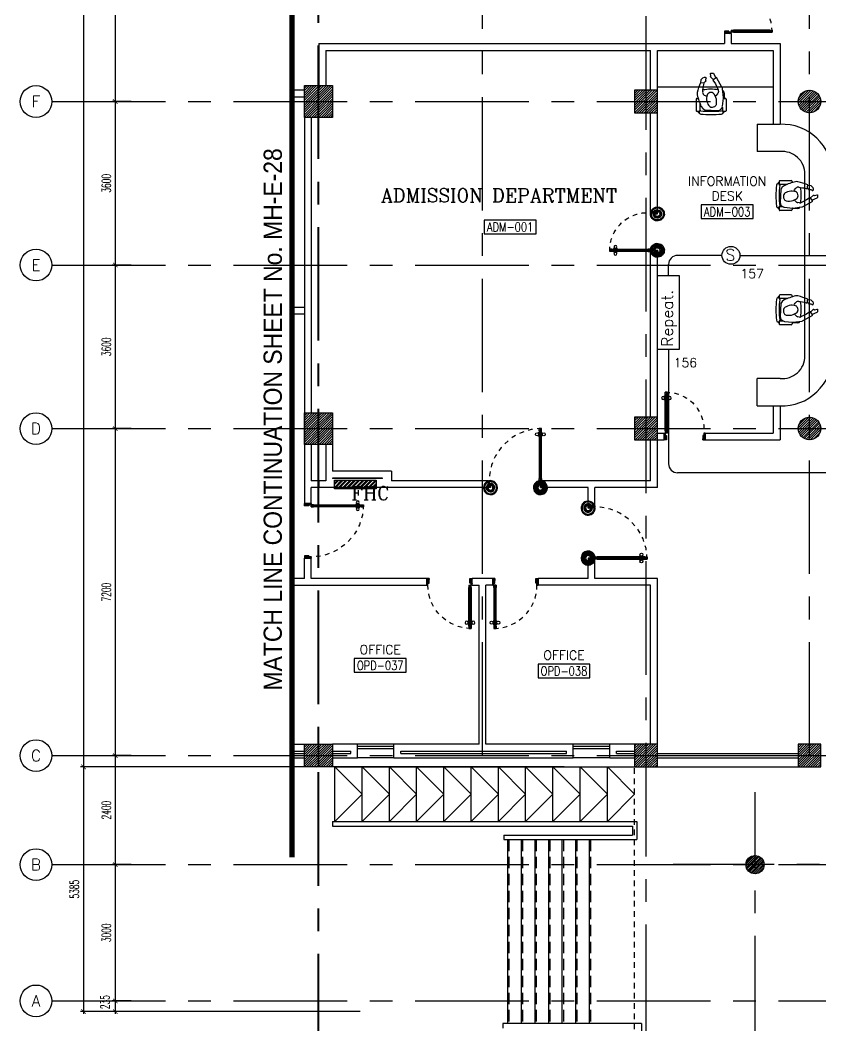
# Model space of a CAD drawing. Extents: x 0 to 93.3, y -13.5 to 76.8.
# Drawn here: x 0 to 17.63, y -0.55 to 21.59 of the extents above; entities that cross this region are included whole.
import ezdxf
from ezdxf.enums import TextEntityAlignment as Align

# ---------------------------------------------------------------- set-up
doc = ezdxf.new("R2010")
doc.units = 0
doc.header["$MEASUREMENT"] = 0
doc.header["$PDMODE"] = 3
doc.header["$PDSIZE"] = 0.1
for name, pattern in [('CENTER2', [1.125, 0.75, -0.125, 0.125, -0.125]), ('CENTERX2', [4, 2.5, -0.5, 0.5, -0.5]), ('HIDDEN', [0.375, 0.25, -0.125]), ('HIDDEN2', [0.1875, 0.125, -0.0625])]:
    doc.linetypes.add(name, pattern=pattern)
doc.layers.get('0').update_dxf_attribs({"color": 11, "linetype": 'CONTINUOUS'})
doc.layers.get('DEFPOINTS').update_dxf_attribs({"color": 11, "linetype": 'CONTINUOUS'})
for name, color, linetype in [('AX-CR', 11, 'CONTINUOUS'), ('AX-DIM', 11, 'CONTINUOUS'), ('AX-TXT', 11, 'CONTINUOUS'), ('AXES', 11, 'CENTERX2'), ('CANOPY-LN', 11, 'CONTINUOUS'), ('COL', 11, 'CONTINUOUS'), ('COUNTER', 11, 'CONTINUOUS'), ('DOOR', 11, 'CONTINUOUS'), ('E-FIRE', 4, 'CONTINUOUS'), ('E-WIRE', 4, 'CONTINUOUS'), ('ELEV', 11, 'CONTINUOUS'), ('FHC', 11, 'CONTINUOUS'), ('Handrail', 11, 'CONTINUOUS'), ('HAT', 11, 'CONTINUOUS'), ('INSUL', 11, 'CONTINUOUS'), ('NON-MEDICAL', 11, 'CONTINUOUS'), ('Ramb', 11, 'CONTINUOUS'), ('RM-BOX', 11, 'CONTINUOUS'), ('RM-NAME', 11, 'CONTINUOUS'), ('RM-NO', 11, 'CONTINUOUS'), ('SHAFT', 11, 'CONTINUOUS'), ('Step', 11, 'CONTINUOUS'), ('SUNI-FUR', 11, 'CONTINUOUS'), ('TXT1', 11, 'CONTINUOUS'), ('WALL', 11, 'CONTINUOUS'), ('WIN', 11, 'CONTINUOUS')]:
    doc.layers.add(name, color=color, linetype=linetype)
doc.styles.add('ROMANC', font='romanc', dxfattribs={"height": 0.1})
doc.styles.add('ROMANS', font='ROMANS.shx', dxfattribs={"width": 0.6})
doc.styles.add('TTXT', font='swisse.ttf', dxfattribs={"width": 0.6})
doc.dimstyles.new('STANDARD in', dxfattribs={"dimtxt": 0.2, "dimasz": 0.1, "dimexe": 0.07, "dimexo": 0.05, "dimgap": 0.1, "dimtad": 1, "dimdec": 0, "dimlfac": 1000, "dimzin": 0, "dimdsep": 46, "dimtxsty": 'ROMANS', "dimblk": 'ARCHTICK', "dimcen": 0.05, "dimdle": 0.05, "dimclrd": 7, "dimclre": 7, "dimclrt": 2, "dimadec": 0, "dimazin": 0, "dimtfac": 1, "dimtdec": 0, "dimtmove": 2, "dimatfit": 3, "dimldrblk": 'ARCHTICK', "dimfxl": 0, "dimtolj": 1, "dimtzin": 0, "dimarcsym": 0})

# ---------------------------------------------------------------- blocks, each defined once
blk = doc.blocks.new('COL50')
at = {"layer": 'COL'}
blk.add_lwpolyline([(-250, 250), (-250, -250), (250, -250), (250, 250)], close=True, dxfattribs=at)
blk = doc.blocks.new('*X86')
at = {"color": 0}
for p, q in [((193089, 10708), (193542, 11161)), ((193089, 10761), (193488, 11161)), ((193089, 10814), (193435, 11161)), ((193089, 10867), (193382, 11161)), ((193089, 10920), (193329, 11161)), ((193089, 10973), (193276, 11161)), ((193089, 11026), (193223, 11161)), ((193089, 11079), (193170, 11161)), ((193089, 11132), (193117, 11161)), ((193095, 10661), (193589, 11155)), ((193148, 10661), (193589, 11102)), ((193201, 10661), (193589, 11049)), ((193254, 10661), (193589, 10996)), ((193307, 10661), (193589, 10943)), ((193360, 10661), (193589, 10890)), ((193413, 10661), (193589, 10837)), ((193466, 10661), (193589, 10784)), ((193519, 10661), (193589, 10731)), ((193572, 10661), (193589, 10678))]:
    blk.add_line(p, q, dxfattribs=at)
blk = doc.blocks.new('RM1')
at = {"layer": 'RM-BOX'}
blk.add_lwpolyline([(570, -200), (-570, -200), (-570, -500), (570, -500)], close=True, dxfattribs=at)
at = {"layer": 'RM-NAME', "style": 'ROMANS'}
for tag, p in [('ROOMNAME1', (0, 324)), ('ROOMNAME2', (0, 0))]:
    blk.add_attdef(tag, text='', height=200, dxfattribs=at).set_placement(p, align=Align.MIDDLE)
at = {"layer": 'RM-NO', "style": 'ROMANS', "width": 0.8}
blk.add_attdef('ROOMNO', text='', height=200, dxfattribs=at).set_placement((0, -350), align=Align.MIDDLE)
blk = doc.blocks.new('*X130')
at = {"color": 0}
for p, q in [((73379, 10694), (73846, 11161)), ((73379, 10747), (73793, 11161)), ((73379, 10800), (73740, 11161)), ((73379, 10853), (73687, 11161)), ((73379, 10906), (73634, 11161)), ((73379, 10959), (73581, 11161)), ((73379, 11012), (73528, 11161)), ((73379, 11065), (73475, 11161)), ((73379, 11118), (73422, 11161)), ((73399, 10661), (73879, 11141)), ((73452, 10661), (73879, 11088)), ((73505, 10661), (73879, 11035)), ((73558, 10661), (73879, 10982)), ((73611, 10661), (73879, 10929)), ((73664, 10661), (73879, 10876)), ((73717, 10661), (73879, 10823)), ((73770, 10661), (73879, 10770)), ((73823, 10661), (73879, 10717)), ((73876, 10661), (73879, 10664))]:
    blk.add_line(p, q, dxfattribs=at)
blk = doc.blocks.new('DOOR100')
at = {"layer": 'DOOR', "color": 7, "linetype": 'ByBlock'}
for p, q in [((-91, 1205), (-91, 1140)), ((-82, 1205), (-91, 1205)), ((-82, 1140), (-91, 1140)), ((-82, 1128), (-82, 1218)), ((-75, 1218), (-82, 1218)), ((-82, 1205), (-82, 1140)), ((-75, 1128), (-82, 1128)), ((-75, 1250), (-75, 1300)), ((-75, 1300), (-25, 1300)), ((-25, 1300), (-75, 1300)), ((-58, 1250), (-75, 1250)), ((-58, 1250), (-58, 1270)), ((-42, 1270), (-58, 1270)), ((-42, 1250), (-42, 1270)), ((-25, 1250), (-42, 1250)), ((-25, 1250), (-25, 1300)), ((-25, 1218), (-18, 1218)), ((-25, 1128), (-18, 1128)), ((-18, 1128), (-18, 1218)), ((-18, 1205), (-18, 1140)), ((-18, 1205), (-9, 1205)), ((-18, 1140), (-9, 1140)), ((-9, 1205), (-9, 1140)), ((-1200, 0), (-1200, 150)), ((-1200, 150), (-1175, 150)), ((-1200, 150), (-1200, 0)), ((-1150, 0), (-1200, 114)), ((-1150, 0), (-1200, 40)), ((-1150, 0), (-1200, 0)), ((-1175, 150), (-1175, 100)), ((-1175, 100), (-1150, 100)), ((-1150, 0), (-1163, 100)), ((-1150, 100), (-1150, 0)), ((-75, 200), (-58, 200)), ((-75, 150), (-75, 200)), ((-75, 150), (-25, 150)), ((-58, 200), (-58, 180)), ((-58, 180), (-42, 180)), ((-50, 0), (0, 114)), ((-50, 100), (-50, 0)), ((-50, 0), (-37, 100)), ((-25, 100), (-50, 100)), ((-50, 0), (0, 40)), ((-50, 0), (0, 0)), ((-42, 200), (-25, 200)), ((-42, 180), (-42, 200)), ((-25, 200), (-25, 150)), ((0, 150), (-25, 150)), ((-25, 150), (-25, 100)), ((0, 0), (0, 150)), ((0, 150), (0, 0))]:
    blk.add_line(p, q, dxfattribs=at)
at = {"layer": 'DOOR', "linetype": 'ByBlock'}
for p, q in [((-75, 1250), (-75, 200)), ((-58, 200), (-58, 1250)), ((-42, 200), (-42, 1250)), ((-25, 200), (-25, 1250))]:
    blk.add_line(p, q, dxfattribs=at)
at = {"layer": 'DOOR', "color": 7, "linetype": 'ByBlock'}
for centre in [(-124, 1173), (24, 1173)]:
    blk.add_circle(centre, 32.4, dxfattribs=at)
at = {"layer": 'DOOR', "linetype": 'HIDDEN', "ltscale": 0.5}
blk.add_arc((-25, 150), 1150, 90, 180, dxfattribs=at)
at = {"layer": 'DOOR', "color": 7, "linetype": 'ByBlock'}
for centre, radius, start, end in [((-1150, 0), 154, 103.7142, 108.8947), ((-1150, 0), 134, 100.72, 111.8402), ((-1150, 0), 94.4, 90, 121.9818), ((-1150, 0), 74.4, 90, 132.2236), ((-1150, 0), 54.4, 90, 156.7926), ((-1150, 0), 34.4, 90, 180), ((-1150, 0), 14.4, 90, 180), ((-50, 0), 94.4, 58.0182, 90), ((-50, 0), 74.4, 47.7764, 90), ((-50, 0), 54.4, 23.2074, 90), ((-50, 0), 34.4, 0, 90), ((-50, 0), 14.4, 0, 90), ((-50, 0), 134, 68.1598, 79.28), ((-50, 0), 114, 64.0838, 77.3774), ((-50, 0), 154, 71.1053, 76.2858)]:
    blk.add_arc(centre, radius, start, end, dxfattribs=at)
blk = doc.blocks.new('A$C49F1192B')
at = {"layer": 'DOOR', "color": 0, "linetype": 'ByBlock', "xscale": -1, "rotation": 270}
blk.add_blockref('DOOR100', (0, 1200), dxfattribs=at)
blk = doc.blocks.new('*X128')
at = {"color": 0}
for p, q in [((73379, 17907), (73834, 18361)), ((73379, 17960), (73780, 18361)), ((73379, 18013), (73727, 18361)), ((73379, 18066), (73674, 18361)), ((73379, 18119), (73621, 18361)), ((73379, 18172), (73568, 18361)), ((73379, 18225), (73515, 18361)), ((73379, 18278), (73462, 18361)), ((73379, 18331), (73409, 18361)), ((73387, 17861), (73879, 18354)), ((73440, 17861), (73879, 18301)), ((73493, 17861), (73879, 18248)), ((73546, 17861), (73879, 18195)), ((73599, 17861), (73879, 18142)), ((73652, 17861), (73879, 18088)), ((73705, 17861), (73879, 18035)), ((73758, 17861), (73879, 17982)), ((73811, 17861), (73879, 17929)), ((73864, 17861), (73879, 17876))]:
    blk.add_line(p, q, dxfattribs=at)
blk = doc.blocks.new('*X127')
at = {"color": 0}
for p, q in [((73379, 25066), (73874, 25561)), ((73379, 25119), (73821, 25561)), ((73379, 25172), (73768, 25561)), ((73379, 25225), (73715, 25561)), ((73379, 25278), (73662, 25561)), ((73379, 25331), (73609, 25561)), ((73379, 25384), (73556, 25561)), ((73379, 25437), (73503, 25561)), ((73379, 25490), (73450, 25561)), ((73379, 25543), (73397, 25561)), ((73427, 25061), (73879, 25513)), ((73480, 25061), (73879, 25460)), ((73533, 25061), (73879, 25407)), ((73586, 25061), (73879, 25354)), ((73639, 25061), (73879, 25301)), ((73692, 25061), (73879, 25248)), ((73745, 25061), (73879, 25195)), ((73798, 25061), (73879, 25142)), ((73851, 25061), (73879, 25089))]:
    blk.add_line(p, q, dxfattribs=at)
blk = doc.blocks.new('C11')
at = {"layer": 'HAT'}
h = blk.add_hatch(dxfattribs=at)
h.set_pattern_fill('ANSI31', color=256, scale=300, style=0)
h.set_pattern_definition([(45, (-383765.23, -62181), (-26.5165043, 26.5165043), [])])
h.paths.add_polyline_path([(-20, 350), (-20, 700), (-320, 700), (-320, 350)])
h.paths.add_polyline_path([(-320, 0), (-20, 0), (-20, 350), (-320, 350)])
h = blk.add_hatch(dxfattribs=at)
h.set_pattern_fill('ANSI31', color=256, scale=300, style=0)
h.set_pattern_definition([(45, (-383445.23, -62181), (-26.5165043, 26.5165043), [])])
h.paths.add_polyline_path([(300, 350), (300, 700), (0, 700), (0, 350)])
h.paths.add_polyline_path([(0, 0), (300, 0), (300, 350), (0, 350)])
at = {"layer": 'COL'}
for points in [[(-20, 700), (-20, 0), (-320, 0), (-320, 700)], [(300, 700), (300, 0), (0, 0), (0, 700)]]:
    blk.add_lwpolyline(points, close=True, dxfattribs=at)
blk = doc.blocks.new('C-300')
at = {"layer": 'HAT', "linetype": 'ByBlock', "ltscale": 0.3}
h = blk.add_hatch(dxfattribs=at)
h.set_pattern_fill('ANSI31', color=8, scale=300, style=0)
h.set_pattern_definition([(45, (-258496.182, -82361.005), (-26.5165043, 26.5165043), [])])
h.paths.add_polyline_path([(300, 500), (0, 500), (0, 250), (300, 250)])
h.paths.add_polyline_path([(300, 250), (0, 250), (0, 0), (300, 0)])
at = {"layer": 'COL'}
blk.add_lwpolyline([(0, 500), (300, 500), (300, 0), (0, 0)], close=True, dxfattribs=at)
blk = doc.blocks.new('C-300A')
at = {"layer": 'SHAFT', "color": 6, "linetype": 'ByBlock', "ltscale": 0.3}
for p in [(-300, 0), (20, 0)]:
    blk.add_blockref('C-300', p, dxfattribs=at)
blk = doc.blocks.new('A$C272A55A0')
at = {"layer": 'DOOR', "color": 0, "linetype": 'ByBlock'}
for p, q in [((0, 900), (0, 1050)), ((50, 1050), (0, 1050)), ((0, 900), (25, 900)), ((25, 950), (50, 950)), ((25, 900), (25, 950)), ((75, 900), (25, 900)), ((25, 850), (25, 900)), ((50, 950), (50, 1050)), ((75, 900), (75, 850)), ((1725, 900), (1775, 900)), ((1725, 900), (1725, 850)), ((1750, 950), (1750, 1050)), ((1750, 1050), (1800, 1050)), ((1775, 950), (1750, 950)), ((1775, 900), (1775, 950)), ((1800, 900), (1775, 900)), ((1775, 850), (1775, 900)), ((1800, 1050), (1800, 900)), ((42, 850), (25, 850)), ((58, 870), (42, 870)), ((42, 870), (42, 850)), ((58, 850), (58, 870)), ((75, 850), (58, 850)), ((1725, 850), (1742, 850)), ((1742, 870), (1758, 870)), ((1742, 850), (1742, 870)), ((1758, 870), (1758, 850)), ((1758, 850), (1775, 850)), ((25, 50), (42, 50)), ((25, 50), (25, 0)), ((25, 0), (75, 0)), ((75, 0), (25, 0)), ((42, 50), (42, 30)), ((42, 30), (58, 30)), ((58, 50), (75, 50)), ((58, 50), (58, 30)), ((75, 50), (75, 0)), ((1718, 160), (1709, 160)), ((1709, 95), (1709, 160)), ((1718, 95), (1709, 95)), ((1725, 173), (1718, 173)), ((1718, 173), (1718, 83)), ((1718, 95), (1718, 160)), ((1725, 83), (1718, 83)), ((1742, 50), (1725, 50)), ((1725, 50), (1725, 0)), ((1775, 0), (1725, 0)), ((1725, 0), (1775, 0)), ((1742, 50), (1742, 30)), ((1758, 30), (1742, 30)), ((1775, 50), (1758, 50)), ((1758, 50), (1758, 30)), ((1775, 173), (1782, 173)), ((1775, 83), (1782, 83)), ((1775, 50), (1775, 0)), ((1782, 173), (1782, 83)), ((1782, 160), (1791, 160)), ((1782, 95), (1782, 160)), ((1782, 95), (1791, 95)), ((1791, 95), (1791, 160))]:
    blk.add_line(p, q, dxfattribs=at)
at = {"layer": 'DOOR', "color": 9, "linetype": 'ByBlock'}
for p, q in [((50, 1050), (0, 1010)), ((50, 1050), (0, 937)), ((50, 1050), (37, 950)), ((1750, 1050), (1800, 1010)), ((1750, 1050), (1800, 937)), ((1750, 1050), (1763, 950))]:
    blk.add_line(p, q, dxfattribs=at)
at = {"layer": 'DOOR', "linetype": 'ByBlock'}
for p, q in [((25, 850), (25, 50)), ((42, 850), (42, 50)), ((58, 850), (58, 50)), ((75, 50), (75, 850)), ((1725, 50), (1725, 850)), ((1742, 850), (1742, 50)), ((1758, 850), (1758, 50)), ((1775, 850), (1775, 50))]:
    blk.add_line(p, q, dxfattribs=at)
at = {"layer": 'DOOR', "color": 0, "linetype": 'ByBlock'}
for centre in [(1676, 128), (1824, 128)]:
    blk.add_circle(centre, 32.4, dxfattribs=at)
at = {"layer": 'DOOR', "color": 9, "linetype": 'ByBlock'}
for centre, radius, start, end in [((50, 1050), 54.4, 203.2074, 270), ((50, 1050), 74.4, 227.7764, 270), ((50, 1050), 94.4, 238.0182, 270), ((50, 1050), 114, 244.0838, 257.3774), ((50, 1050), 134, 248.1598, 259.28), ((50, 1050), 154, 251.1053, 256.2858), ((50, 1050), 34.4, 180, 270), ((50, 1050), 14.4, 180, 270), ((1750, 1050), 14.4, 270, 0), ((1750, 1050), 34.4, 270, 0), ((1750, 1050), 54.4, 270, 336.7926), ((1750, 1050), 74.4, 270, 312.2236), ((1750, 1050), 94.4, 270, 301.9818), ((1750, 1050), 114, 282.6226, 295.9162), ((1750, 1050), 134, 280.72, 291.8402), ((1750, 1050), 154, 283.7142, 288.8947)]:
    blk.add_arc(centre, radius, start, end, dxfattribs=at)
at = {"layer": 'DOOR', "linetype": 'HIDDEN', "ltscale": 0.5}
for centre, start, end in [((50, 851), 268.3174, 3.2965), ((1750, 851), 176.7035, 271.6826)]:
    blk.add_arc(centre, 851, start, end, dxfattribs=at)
at = {"layer": 'WALL', "linetype": 'ByBlock'}
blk.add_line((1800, 900), (1800, 1050), dxfattribs=at)
blk = doc.blocks.new('DOOR90')
at = {"layer": 'DOOR', "color": 7, "linetype": 'ByBlock'}
for p, q in [((-150, 0), (0, 0)), ((-150, 0), (-150, -25)), ((0, -50), (-114, 0)), ((0, -50), (-40, 0)), ((0, -50), (0, 0)), ((-1000, -25), (-1050, -25)), ((-1050, -75), (-1050, -25)), ((-1050, -25), (-1050, -75)), ((-1000, -75), (-1050, -75)), ((-1000, -42), (-1020, -42)), ((-1020, -42), (-1020, -58)), ((-1000, -58), (-1020, -58)), ((-1000, -25), (-1000, -42)), ((-1000, -58), (-1000, -75)), ((-878, -18), (-968, -18)), ((-968, -25), (-968, -18)), ((-968, -75), (-968, -82)), ((-878, -82), (-968, -82)), ((-955, -9), (-890, -9)), ((-955, -18), (-955, -9)), ((-955, -18), (-890, -18)), ((-955, -82), (-890, -82)), ((-955, -82), (-955, -91)), ((-955, -91), (-890, -91)), ((-890, -18), (-890, -9)), ((-890, -82), (-890, -91)), ((-878, -25), (-878, -18)), ((-878, -75), (-878, -82)), ((-200, -25), (-150, -25)), ((-200, -42), (-200, -25)), ((-180, -42), (-200, -42)), ((-200, -58), (-180, -58)), ((-200, -75), (-200, -58)), ((-150, -75), (-200, -75)), ((-180, -58), (-180, -42)), ((-150, -25), (-100, -25)), ((-150, -75), (-150, -25)), ((-100, -25), (-100, -50)), ((0, -50), (-100, -37)), ((-100, -50), (0, -50)), ((-150, -875), (-100, -875)), ((-150, -900), (-150, -875)), ((0, -850), (-114, -900)), ((-100, -875), (-100, -850)), ((0, -850), (-100, -863)), ((-100, -850), (0, -850)), ((0, -850), (-40, -900)), ((0, -850), (0, -900)), ((-150, -900), (0, -900)), ((0, -900), (-150, -900))]:
    blk.add_line(p, q, dxfattribs=at)
at = {"layer": 'DOOR', "linetype": 'ByBlock'}
for p, q in [((-200, -25), (-1000, -25)), ((-200, -42), (-1000, -42)), ((-200, -58), (-1000, -58)), ((-1000, -75), (-200, -75))]:
    blk.add_line(p, q, dxfattribs=at)
at = {"layer": 'DOOR', "color": 7, "linetype": 'ByBlock'}
for centre in [(-923, 24), (-923, -124)]:
    blk.add_circle(centre, 32.4, dxfattribs=at)
for centre, radius, start, end in [((0, -50), 154, 161.1053, 166.2858), ((0, -50), 94.4, 148.0182, 180), ((0, -50), 134, 158.1598, 169.28), ((0, -50), 114, 154.0838, 167.3774), ((0, -50), 74.4, 137.7764, 180), ((0, -50), 54.4, 113.2074, 180), ((0, -50), 34.4, 90, 180), ((0, -50), 14.4, 90, 180), ((0, -850), 134, 190.72, 201.8402), ((0, -850), 94.4, 180, 211.9818), ((0, -850), 74.4, 180, 222.2236), ((0, -850), 54.4, 180, 246.7926), ((0, -850), 34.4, 180, 270), ((0, -850), 14.4, 180, 270), ((0, -850), 154, 193.7142, 198.8947)]:
    blk.add_arc(centre, radius, start, end, dxfattribs=at)
at = {"layer": 'DOOR', "linetype": 'HIDDEN', "ltscale": 0.5}
blk.add_arc((-222, -50), 828, 178.2701, 275.003, dxfattribs=at)
blk = doc.blocks.new('DOOR1000')
at = {"layer": 'DOOR', "color": 7, "linetype": 'ByBlock'}
for p, q in [((-150, 0), (0, 0)), ((-150, 0), (-150, -25)), ((0, -50), (-114, 0)), ((0, -50), (-40, 0)), ((0, -50), (0, 0)), ((-1100, -25), (-1100, -75)), ((-1100, -75), (-1100, -25)), ((-1050, -25), (-1100, -25)), ((-1050, -75), (-1100, -75)), ((-1070, -42), (-1070, -58)), ((-1050, -42), (-1070, -42)), ((-1050, -58), (-1070, -58)), ((-1050, -25), (-1050, -42)), ((-1050, -58), (-1050, -75)), ((-1018, -25), (-1018, -18)), ((-928, -18), (-1018, -18)), ((-1018, -75), (-1018, -82)), ((-928, -82), (-1018, -82)), ((-1005, -18), (-1005, -9)), ((-1005, -9), (-940, -9)), ((-1005, -18), (-940, -18)), ((-1005, -82), (-1005, -91)), ((-1005, -82), (-940, -82)), ((-1005, -91), (-940, -91)), ((-940, -18), (-940, -9)), ((-940, -82), (-940, -91)), ((-928, -25), (-928, -18)), ((-928, -75), (-928, -82)), ((-200, -25), (-150, -25)), ((-200, -42), (-200, -25)), ((-180, -42), (-200, -42)), ((-200, -58), (-180, -58)), ((-200, -75), (-200, -58)), ((-150, -75), (-200, -75)), ((-180, -58), (-180, -42)), ((-150, -25), (-100, -25)), ((-150, -75), (-150, -25)), ((-100, -25), (-100, -50)), ((0, -50), (-100, -37)), ((-100, -50), (0, -50)), ((-150, -975), (-100, -975)), ((-150, -1000), (-150, -975)), ((-150, -1000), (0, -1000)), ((0, -1000), (-150, -1000)), ((0, -950), (-114, -1000)), ((-100, -975), (-100, -950)), ((0, -950), (-100, -963)), ((-100, -950), (0, -950)), ((0, -950), (-40, -1000)), ((0, -950), (0, -1000))]:
    blk.add_line(p, q, dxfattribs=at)
at = {"layer": 'DOOR', "linetype": 'ByBlock'}
for p, q in [((-200, -25), (-1050, -25)), ((-200, -42), (-1050, -42)), ((-200, -58), (-1050, -58)), ((-1050, -75), (-200, -75))]:
    blk.add_line(p, q, dxfattribs=at)
at = {"layer": 'DOOR', "color": 7, "linetype": 'ByBlock'}
for centre in [(-973, 24), (-973, -124)]:
    blk.add_circle(centre, 32.4, dxfattribs=at)
for centre, radius, start, end in [((0, -50), 154, 161.1053, 166.2858), ((0, -50), 94.4, 148.0182, 180), ((0, -50), 134, 158.1598, 169.28), ((0, -50), 114, 154.0838, 167.3774), ((0, -50), 74.4, 137.7764, 180), ((0, -50), 54.4, 113.2074, 180), ((0, -50), 34.4, 90, 180), ((0, -50), 14.4, 90, 180), ((0, -950), 154, 193.7142, 198.8947), ((0, -950), 134, 190.72, 201.8402), ((0, -950), 94.4, 180, 211.9818), ((0, -950), 74.4, 180, 222.2236), ((0, -950), 54.4, 180, 246.7926), ((0, -950), 34.4, 180, 270), ((0, -950), 14.4, 180, 270)]:
    blk.add_arc(centre, radius, start, end, dxfattribs=at)
at = {"layer": 'DOOR', "linetype": 'HIDDEN', "ltscale": 0.5}
blk.add_arc((-150, -25), 950, 180, 270, dxfattribs=at)
blk = doc.blocks.new('A$C7D0B43B4')
at = {"layer": 'NON-MEDICAL'}
for p, q in [((0.043, 0.597), (0.043, 0.593)), ((0.071, 0.618), (0.063, 0.618)), ((0.071, 0.644), (0.071, 0.597)), ((0.336, 0.658), (0.085, 0.658)), ((0.106, 0.467), (0.09, 0.179)), ((0.251, 0.577), (0.091, 0.577)), ((0.134, 0.512), (0.106, 0.467)), ((0.178, 0.547), (0.134, 0.512)), ((0.357, 0.638), (0.357, 0.614)), ((0.397, 0.425), (0.41, 0.455)), ((0.41, 0.455), (0.42, 0.475)), ((0.42, 0.475), (0.436, 0.491)), ((0.507, 0.515), (0.509, 0.515)), ((0.509, 0.515), (0.541, 0.511)), ((0.541, 0.511), (0.583, 0.504)), ((0.583, 0.504), (0.62, 0.497)), ((0.62, 0.497), (0.663, 0.486)), ((0.663, 0.486), (0.688, 0.48)), ((0.688, 0.48), (0.699, 0.565)), ((0.415, 0.223), (0.409, 0.24)), ((0.454, 0.186), (0.415, 0.223)), ((0.673, 0.236), (0.594, 0.195)), ((0.754, 0.29), (0.673, 0.236)), ((0.813, 0.209), (0.754, 0.29)), ((0.043, 0.065), (0.043, 0.061)), ((0.071, 0.04), (0.063, 0.04)), ((0.071, 0.061), (0.071, 0.014)), ((0.159, 0.081), (0.091, 0.081)), ((0.174, 0.076), (0.185, 0.075)), ((0.185, 0.075), (0.363, 0.056)), ((0.357, 0.057), (0.357, 0.02)), ((0.481, 0.042), (0.357, 0.042)), ((0.374, 0.056), (0.568, 0.079)), ((0.517, 0.169), (0.481, 0.174)), ((0.594, 0.195), (0.545, 0.173)), ((0.586, 0.085), (0.813, 0.209)), ((0.336, 0), (0.085, 0))]:
    blk.add_line(p, q, dxfattribs=at)
for points in [[(0.698, 0.558), (0.766, 0.55, -0.166504), (0.775, 0.545), (0.806, 0.515, -0.116666), (0.809, 0.509), (0.822, 0.473, -0.181583), (0.821, 0.462), (0.811, 0.438, -0.566275), (0.802, 0.437, 0.372711), (0.738, 0.448, -0.458371), (0.731, 0.45, 0.210622), (0.689, 0.49)], [(0.36, 0.43, 0.128062), (0.226, 0.398, 0.215717), (0.165, 0.334), (0.165, 0.302), (0.169, 0.28), (0.179, 0.25, 0.242433), (0.225, 0.213, 0.136513), (0.377, 0.225), (0.439, 0.254, 0.297129), (0.486, 0.326, 0.138986), (0.471, 0.383, 0.105167), (0.45, 0.408), (0.43, 0.418), (0.406, 0.423), (0.36, 0.429)], [(0.763, 0.278), (0.827, 0.34, -0.445833), (0.835, 0.34), (0.837, 0.338, 0.30427), (0.855, 0.332), (0.905, 0.346, -0.509983), (0.913, 0.341), (0.911, 0.285, -0.292523), (0.9, 0.27), (0.8, 0.228)]]:
    blk.add_lwpolyline(points, format="xyb", dxfattribs=at)
for centre, radius, start, end in [((2.366, 0.329), 2.366, 174.4479, 185.5521), ((0.047, 0.558), 0.0356, 0, 180), ((0.063, 0.597), 0.0208, 90, 180), ((0.085, 0.644), 0.0138, 90, 180), ((0.091, 0.597), 0.0201, 180, 270), ((2.367, 0.329), 2.296, 174.2765, 185.7235), ((0.813, -0.863), 1.546, 104.2923, 114.2344), ((0.336, 0.638), 0.0203, 0, 90), ((0.456, 0.537), 0.101, 75.057, 104.2923), ((0.494, 0.435), 0.081, 81.0713, 136.3762), ((-0.092, -1.518), 2.229, 69.1975, 75.057), ((-0.526, 0.329), 1.083, 351.724, 9.6686), ((0.047, 0.1), 0.0356, 180, 0), ((0.063, 0.061), 0.0208, 180, 270), ((0.091, 0.061), 0.0201, 90, 180), ((0.085, 0.014), 0.0138, 180, 270), ((0.202, 0.184), 0.112, 182.6749, 255.2934), ((0.336, 0.02), 0.0203, 270, 0), ((0.368, 0.107), 0.0506, 264.13, 276.5666), ((0.488, 0.224), 0.0506, 227.3813, 262.245), ((0.481, 0.092), 0.0498, 270, 338.5912), ((0.524, 0.219), 0.0506, 262.245, 294.4377), ((0.562, 0.129), 0.0506, 276.5666, 298.8411)]:
    blk.add_arc(centre, radius, start, end, dxfattribs=at)
blk = doc.blocks.new('AXR')
at = {"layer": 'AX-CR'}
blk.add_circle((350, 0), 350, dxfattribs=at)
at = {"layer": 'AX-TXT', "style": 'ROMANS'}
blk.add_attdef('AX', text='', height=250, dxfattribs=at).set_placement((350, 0), align=Align.MIDDLE)
blk = doc.blocks.new('_ARCHTICK')
at = {"color": 0, "linetype": 'ByBlock', "const_width": 0.15}
blk.add_lwpolyline([(-0.5, -0.5), (0.5, 0.5)], dxfattribs=at)
blk = doc.blocks.new('*D139')
at = {"layer": 'AX-DIM', "color": 7, "lineweight": -2}
for p, q in [((5.765, 64.47), (1.326, 64.47)), ((1.396, 64.52), (1.396, 5.1)), ((11.979, 5.15), (1.326, 5.15))]:
    blk.add_line(p, q, dxfattribs=at)
at = {"layer": 'DEFPOINTS', "color": 0}
for p in [(5.815, 64.47), (1.396, 5.15), (12.029, 5.15)]:
    blk.add_point(p, dxfattribs=at)
at = {"layer": 'AX-DIM', "color": 7, "lineweight": -2, "xscale": 0.1, "yscale": 0.1, "zscale": 0.1}
for p, rotation in [((1.396, 64.47), 90), ((1.396, 5.15), 270)]:
    blk.add_blockref('_ARCHTICK', p, dxfattribs=dict(at, rotation=rotation))
at = {"layer": 'AX-DIM', "color": 2, "insert": (1.196, 34.81), "char_height": 0.2, "attachment_point": 5, "rotation": 90, "style": 'ROMANS'}
blk.add_mtext('\\A1;59320', dxfattribs=at)
blk = doc.blocks.new('*D141')
at = {"layer": 'AX-DIM', "color": 7, "lineweight": -2}
for p, q in [((2.046, 5.15), (1.326, 5.15)), ((1.396, 5.2), (1.396, -0.285)), ((7.488, -0.235), (1.326, -0.235))]:
    blk.add_line(p, q, dxfattribs=at)
at = {"layer": 'DEFPOINTS', "color": 0}
for p in [(2.096, 5.15), (1.396, -0.235), (7.538, -0.235)]:
    blk.add_point(p, dxfattribs=at)
at = {"layer": 'AX-DIM', "color": 7, "lineweight": -2, "xscale": 0.1, "yscale": 0.1, "zscale": 0.1}
for p, rotation in [((1.396, 5.15), 90), ((1.396, -0.235), 270)]:
    blk.add_blockref('_ARCHTICK', p, dxfattribs=dict(at, rotation=rotation))
at = {"layer": 'AX-DIM', "color": 2, "insert": (1.196, 2.458), "char_height": 0.2, "attachment_point": 5, "rotation": 90, "style": 'ROMANS'}
blk.add_mtext('\\A1;5385', dxfattribs=at)
blk = doc.blocks.new('*D142')
at = {"layer": 'AX-DIM', "color": 7, "lineweight": -2}
for p, q in [((2.096, 12.65), (2.096, 5.35)), ((2.446, 12.6), (2.026, 12.6)), ((2.446, 5.4), (2.026, 5.4))]:
    blk.add_line(p, q, dxfattribs=at)
at = {"layer": 'DEFPOINTS', "color": 0}
for p in [(2.496, 12.6), (2.096, 5.4), (2.496, 5.4)]:
    blk.add_point(p, dxfattribs=at)
at = {"layer": 'AX-DIM', "color": 7, "lineweight": -2, "xscale": 0.1, "yscale": 0.1, "zscale": 0.1}
for p, rotation in [((2.096, 12.6), 90), ((2.096, 5.4), 270)]:
    blk.add_blockref('_ARCHTICK', p, dxfattribs=dict(at, rotation=rotation))
at = {"layer": 'AX-DIM', "color": 2, "insert": (1.896, 9), "char_height": 0.2, "attachment_point": 5, "rotation": 90, "style": 'ROMANS'}
blk.add_mtext('\\A1;7200', dxfattribs=at)
blk = doc.blocks.new('*D143')
at = {"layer": 'AX-DIM', "color": 7, "lineweight": -2}
for p, q in [((2.446, 5.4), (2.026, 5.4)), ((2.096, 5.45), (2.096, 2.95)), ((2.446, 3), (2.026, 3))]:
    blk.add_line(p, q, dxfattribs=at)
at = {"layer": 'DEFPOINTS', "color": 0}
for p in [(2.496, 5.4), (2.096, 3), (2.496, 3)]:
    blk.add_point(p, dxfattribs=at)
at = {"layer": 'AX-DIM', "color": 7, "lineweight": -2, "xscale": 0.1, "yscale": 0.1, "zscale": 0.1}
for p, rotation in [((2.096, 5.4), 90), ((2.096, 3), 270)]:
    blk.add_blockref('_ARCHTICK', p, dxfattribs=dict(at, rotation=rotation))
at = {"layer": 'AX-DIM', "color": 2, "insert": (1.896, 4.2), "char_height": 0.2, "attachment_point": 5, "rotation": 90, "style": 'ROMANS'}
blk.add_mtext('\\A1;2400', dxfattribs=at)
blk = doc.blocks.new('*D144')
at = {"layer": 'AX-DIM', "color": 7, "lineweight": -2}
for p, q in [((2.446, 3), (2.026, 3)), ((2.096, 3.05), (2.096, -0.05)), ((2.446, 0), (2.026, 0))]:
    blk.add_line(p, q, dxfattribs=at)
at = {"layer": 'DEFPOINTS', "color": 0}
for p in [(2.496, 3), (2.096, 0), (2.496, 0)]:
    blk.add_point(p, dxfattribs=at)
at = {"layer": 'AX-DIM', "color": 7, "lineweight": -2, "xscale": 0.1, "yscale": 0.1, "zscale": 0.1}
for p, rotation in [((2.096, 3), 90), ((2.096, 0), 270)]:
    blk.add_blockref('_ARCHTICK', p, dxfattribs=dict(at, rotation=rotation))
at = {"layer": 'AX-DIM', "color": 2, "insert": (1.896, 1.5), "char_height": 0.2, "attachment_point": 5, "rotation": 90, "style": 'ROMANS'}
blk.add_mtext('\\A1;3000', dxfattribs=at)
blk = doc.blocks.new('*D145')
at = {"layer": 'AX-DIM', "color": 7, "lineweight": -2}
for p, q in [((2.446, 0), (2.026, 0)), ((2.096, 0.05), (2.096, -0.285)), ((2.446, -0.235), (2.026, -0.235))]:
    blk.add_line(p, q, dxfattribs=at)
at = {"layer": 'DEFPOINTS', "color": 0}
for p in [(2.496, 0), (2.096, -0.235), (2.496, -0.235)]:
    blk.add_point(p, dxfattribs=at)
at = {"layer": 'AX-DIM', "color": 7, "lineweight": -2, "xscale": 0.1, "yscale": 0.1, "zscale": 0.1}
for p, rotation in [((2.096, 0), 90), ((2.096, -0.235), 270)]:
    blk.add_blockref('_ARCHTICK', p, dxfattribs=dict(at, rotation=rotation))
at = {"layer": 'AX-DIM', "color": 2, "insert": (1.869, -0.027), "char_height": 0.2, "attachment_point": 5, "rotation": 90, "style": 'ROMANS'}
blk.add_mtext('\\A1;235', dxfattribs=at)
blk = doc.blocks.new('*D147')
at = {"layer": 'AX-DIM', "color": 7, "lineweight": -2}
for p, q in [((2.096, 27.05), (2.096, 19.75)), ((2.446, 27), (2.026, 27)), ((2.446, 19.8), (2.026, 19.8))]:
    blk.add_line(p, q, dxfattribs=at)
at = {"layer": 'DEFPOINTS', "color": 0}
for p in [(2.496, 27), (2.096, 19.8), (2.496, 19.8)]:
    blk.add_point(p, dxfattribs=at)
at = {"layer": 'AX-DIM', "color": 7, "lineweight": -2, "xscale": 0.1, "yscale": 0.1, "zscale": 0.1}
for p, rotation in [((2.096, 27), 90), ((2.096, 19.8), 270)]:
    blk.add_blockref('_ARCHTICK', p, dxfattribs=dict(at, rotation=rotation))
at = {"layer": 'AX-DIM', "color": 2, "insert": (1.896, 23.4), "char_height": 0.2, "attachment_point": 5, "rotation": 90, "style": 'ROMANS'}
blk.add_mtext('\\A1;7200', dxfattribs=at)
blk = doc.blocks.new('*D148')
at = {"layer": 'AX-DIM', "color": 7, "lineweight": -2}
for p, q in [((2.446, 16.2), (2.026, 16.2)), ((2.096, 16.25), (2.096, 12.55)), ((2.446, 12.6), (2.026, 12.6))]:
    blk.add_line(p, q, dxfattribs=at)
at = {"layer": 'DEFPOINTS', "color": 0}
for p in [(2.496, 16.2), (2.096, 12.6), (2.496, 12.6)]:
    blk.add_point(p, dxfattribs=at)
at = {"layer": 'AX-DIM', "color": 7, "lineweight": -2, "xscale": 0.1, "yscale": 0.1, "zscale": 0.1}
for p, rotation in [((2.096, 16.2), 90), ((2.096, 12.6), 270)]:
    blk.add_blockref('_ARCHTICK', p, dxfattribs=dict(at, rotation=rotation))
at = {"layer": 'AX-DIM', "color": 2, "insert": (1.896, 14.4), "char_height": 0.2, "attachment_point": 5, "rotation": 90, "style": 'ROMANS'}
blk.add_mtext('\\A1;3600', dxfattribs=at)
blk = doc.blocks.new('*D149')
at = {"layer": 'AX-DIM', "color": 7, "lineweight": -2}
for p, q in [((2.446, 19.8), (2.026, 19.8)), ((2.096, 19.85), (2.096, 16.15)), ((2.446, 16.2), (2.026, 16.2))]:
    blk.add_line(p, q, dxfattribs=at)
at = {"layer": 'DEFPOINTS', "color": 0}
for p in [(2.496, 19.8), (2.096, 16.2), (2.496, 16.2)]:
    blk.add_point(p, dxfattribs=at)
at = {"layer": 'AX-DIM', "color": 7, "lineweight": -2, "xscale": 0.1, "yscale": 0.1, "zscale": 0.1}
for p, rotation in [((2.096, 19.8), 90), ((2.096, 16.2), 270)]:
    blk.add_blockref('_ARCHTICK', p, dxfattribs=dict(at, rotation=rotation))
at = {"layer": 'AX-DIM', "color": 2, "insert": (1.896, 18), "char_height": 0.2, "attachment_point": 5, "rotation": 90, "style": 'ROMANS'}
blk.add_mtext('\\A1;3600', dxfattribs=at)
blk = doc.blocks.new('RPT')
at = {"layer": 'E-FIRE'}
blk.add_line((-807, 0), (807, 0), dxfattribs=at)
blk.add_lwpolyline([(-807, 0), (-807, -491), (807, -491), (807, 0)], dxfattribs=at)
at = {"layer": 'E-FIRE', "color": 2, "style": 'ROMANS'}
blk.add_text('Repeat.', height=250, dxfattribs=at).set_placement((-754, -344))
blk = doc.blocks.new('S')
at = {"layer": 'E-FIRE'}
blk.add_circle((0, 0), 197, dxfattribs=at)
at = {"layer": 'E-FIRE', "color": 3, "style": 'ROMANS'}
blk.add_text('S', height=250, dxfattribs=at).set_placement((-119, -115))

msp = doc.modelspace()

# ---------------------------------------------------------------- hatches: boundary and pattern name
at = {"layer": 'FHC', "linetype": 'ByBlock', "ltscale": 0.3}
h = msp.add_hatch(dxfattribs=at)
h.set_pattern_fill('ANSI32', color=11, scale=175, style=0)
h.set_pattern_definition([(44.999998, (-225.27665, -19.776005), (-0.046403885, 0.046403882), []), (44.999998, (-225.24571, -19.776005), (-0.046403885, 0.046403882), [])])
h.paths.add_polyline_path([(7.8395, 11.275), (7.8395, 11.465), (6.9195, 11.465), (6.9195, 11.275)])
h.paths.add_polyline_path([(6.7069, 10.8539), (6.7069, 11.2747), (6.9694, 11.2747), (6.9694, 10.8539)], flags=9)
at = {"layer": 'HAT'}
h = msp.add_hatch(dxfattribs=at)
h.set_pattern_fill('ANSI31', color=256, scale=0.3, style=0)
h.set_pattern_definition([(45, (-43.86075, -23.833337), (-0.026516504, 0.026516504), [])])
h.paths.add_polyline_path([(17.1295, 19.8011), (17.3795, 19.8011), (17.3795, 20.0511, 0.4142136)])
h.paths.add_polyline_path([(17.3795, 20.0511), (17.3795, 19.8011), (17.6295, 19.8011, 0.4142136)])
h.paths.add_polyline_path([(17.6295, 19.8011), (17.3795, 19.8011), (17.3795, 19.5511, 0.4142136)])
h.paths.add_polyline_path([(17.3795, 19.8011), (17.1295, 19.8011, 0.4142136), (17.3795, 19.5511)])
h = msp.add_hatch(dxfattribs=at)
h.set_pattern_fill('ANSI31', color=256, scale=0.3, style=0)
h.set_pattern_definition([(45, (-43.86075, -31.033337), (-0.026516504, 0.026516504), [])])
h.paths.add_polyline_path([(17.1295, 12.6011), (17.3795, 12.6011), (17.3795, 12.8511, 0.4142136)])
h.paths.add_polyline_path([(17.3795, 12.8511), (17.3795, 12.6011), (17.6295, 12.6011, 0.4142136)])
h.paths.add_polyline_path([(17.6295, 12.6011), (17.3795, 12.6011), (17.3795, 12.3511, 0.4142136)])
h.paths.add_polyline_path([(17.3795, 12.6011), (17.1295, 12.6011, 0.4142136), (17.3795, 12.3511)])
h = msp.add_hatch(dxfattribs=at)
h.set_pattern_fill('ANSI31', color=256, scale=0.24, style=0)
h.set_pattern_definition([(45, (-32.812692, -31.907555), (-0.021213203, 0.021213203), [])])
h.paths.add_polyline_path([(15.9795, 3), (16.1795, 3), (16.1795, 3.2, 0.4142136)])
h.paths.add_polyline_path([(16.1795, 3.2), (16.1795, 3), (16.3795, 3, 0.4142136)])
h.paths.add_polyline_path([(16.3795, 3), (16.1795, 3), (16.1795, 2.8, 0.4142136)])
h.paths.add_polyline_path([(16.1795, 3), (15.9795, 3, 0.4142136), (16.1795, 2.8)])

# ---------------------------------------------------------------- linework, layer by layer
at = {"layer": 'AXES'}
for p, q in [((6.5595, -1.4643), (6.5595, 76.0748)), ((6.5795, -1.4643), (6.5795, 76.0748)), ((13.7795, -12.8215), (13.7795, 76.0748)), ((10.1795, 5.4), (10.1795, 64.22)), ((17.3795, 5.4), (17.3795, 63.97)), ((0.7, 19.8), (22.7795, 19.8)), ((0.7, 16.2), (22.7795, 16.2)), ((0.7, 12.6), (22.7795, 12.6)), ((0.7, 5.4), (23.9795, 5.4)), ((16.1795, -9.0672), (16.1795, 4.5947)), ((0.7, 3), (22.7795, 3)), ((92.6023, 3), (14.3795, 3)), ((0.7, 0), (20.9795, 0))]:
    msp.add_line(p, q, dxfattribs=at)
at = {"layer": 'CANOPY-LN', "linetype": 'HIDDEN2'}
msp.add_line((13.5295, -10.3), (13.5295, 5.15), dxfattribs=at)
at = {"layer": 'COUNTER'}
for p, q in [((14.0295, 20.125), (16.5795, 20.125)), ((16.2295, 19.3), (16.2295, 18.6975)), ((16.2295, 19.3), (16.5795, 19.3)), ((16.7295, 18.6975), (16.2295, 18.6975)), ((17.2795, 14.2011), (17.2795, 18.2)), ((17.2795, 15.2375), (17.2795, 18.1875)), ((16.2295, 13.1011), (16.2295, 13.7036)), ((16.7295, 13.7036), (16.2295, 13.7036)), ((16.2295, 13.1011), (16.5795, 13.1011))]:
    msp.add_line(p, q, dxfattribs=at)
for centre, radius, start, end in [((16.7795, 18.2), 1.1, 0, 92.60525), ((16.7795, 18.2), 0.5, 0, 95.73917), ((16.7795, 14.2011), 0.5, 264.26083, 0), ((16.7777, 14.2019), 1.1018, 267.49483, 359.95911)]:
    msp.add_arc(centre, radius, start, end, dxfattribs=at)
at = {"layer": 'E-WIRE'}
for p, q in [((15.4523, 16.4135), (14.4751, 16.4135)), ((15.8464, 16.4135), (19.4027, 16.4135)), ((14.2751, 15.9615), (14.2751, 16.2135)), ((14.2751, 14.3476), (14.2751, 11.8269)), ((19.4056, 11.6269), (14.4751, 11.6269))]:
    msp.add_line(p, q, dxfattribs=at)
for centre, start, end in [((14.4751, 16.2135), 90, 180), ((14.4751, 11.8269), 180, 270)]:
    msp.add_arc(centre, 0.2, start, end, dxfattribs=at)
at = {"layer": 'ELEV', "linetype": 'CENTER2', "const_width": 0.12}
msp.add_lwpolyline([(5.9859, 3.1628), (5.9859, 66.62)], dxfattribs=at)
at = {"layer": 'FHC', "linetype": 'ByBlock', "ltscale": 0.3}
for p, q in [((6.9195, 11.465), (7.8395, 11.465)), ((6.9195, 11.275), (6.9195, 11.465)), ((7.8395, 11.465), (7.8395, 11.275)), ((7.8395, 11.275), (6.9195, 11.275))]:
    msp.add_line(p, q, dxfattribs=at)
at = {"layer": 'Handrail'}
for p, q in [((6.9295, 5.15), (13.5295, 5.15)), ((6.8757, 3.95), (13.5795, 3.95)), ((6.8757, 3.95), (6.8757, 3.85)), ((6.8757, 3.85), (13.4795, 3.85)), ((13.4795, 3.95), (13.4795, 3.95)), ((13.4795, 3.85), (13.4795, 3.65)), ((13.5795, 3.95), (13.5795, 3.55)), ((10.6477, 3.65), (13.4795, 3.65)), ((10.6477, 3.65), (10.6477, 3.55)), ((10.6477, 3.55), (13.5795, 3.55)), ((13.6795, -0.5), (10.6295, -0.5)), ((10.6295, -0.5), (10.6295, -0.6)), ((13.6795, -0.5), (13.6795, -9.3))]:
    msp.add_line(p, q, dxfattribs=at)
at = {"layer": 'INSUL'}
for p, q in [((6.0506, 5.5), (6.2595, 5.5)), ((6.0506, 5.45), (6.2595, 5.45)), ((6.8795, 5.5), (7.2795, 5.5)), ((6.8795, 5.45), (7.2795, 5.45)), ((7.2795, 5.45), (7.2795, 5.5)), ((8.3795, 5.5), (12.0295, 5.5)), ((8.3795, 5.45), (8.3795, 5.5)), ((8.3795, 5.45), (12.0295, 5.45)), ((12.0295, 5.45), (12.0295, 5.5)), ((13.1295, 5.45), (13.1295, 5.5)), ((13.1295, 5.5), (13.5295, 5.5)), ((13.1295, 5.45), (13.5295, 5.45))]:
    msp.add_line(p, q, dxfattribs=at)
at = {"layer": 'Ramb'}
for p, q in [((6.9295, 3.95), (6.9295, 5.15)), ((7.5295, 4.55), (6.9295, 5.15)), ((7.5295, 3.95), (7.5295, 5.15)), ((8.1295, 4.55), (7.5295, 5.15)), ((8.1295, 3.95), (8.1295, 5.15)), ((8.7295, 4.55), (8.1295, 5.15)), ((8.7295, 3.95), (8.7295, 5.15)), ((9.3295, 4.55), (8.7295, 5.15)), ((9.3295, 3.95), (9.3295, 5.15)), ((9.9295, 4.55), (9.3295, 5.15)), ((9.9295, 3.95), (9.9295, 5.15)), ((10.5295, 4.55), (9.9295, 5.15)), ((10.5295, 3.95), (10.5295, 5.15)), ((11.1295, 4.55), (10.5295, 5.15)), ((11.1295, 3.95), (11.1295, 5.15)), ((11.7295, 4.55), (11.1295, 5.15)), ((11.7295, 3.95), (11.7295, 5.15)), ((12.3295, 4.55), (11.7295, 5.15)), ((12.3295, 3.95), (12.3295, 5.15)), ((12.9295, 4.55), (12.3295, 5.15)), ((12.9295, 3.95), (12.9295, 5.15)), ((13.5295, 4.55), (12.9295, 5.15)), ((7.5295, 4.55), (6.9295, 3.95)), ((8.1295, 4.55), (7.5295, 3.95)), ((8.7295, 4.55), (8.1295, 3.95)), ((9.3295, 4.55), (8.7295, 3.95)), ((9.9295, 4.55), (9.3295, 3.95)), ((10.5295, 4.55), (9.9295, 3.95)), ((11.1295, 4.55), (10.5295, 3.95)), ((11.7295, 4.55), (11.1295, 3.95)), ((12.3295, 4.55), (11.7295, 3.95)), ((12.9295, 4.55), (12.3295, 3.95)), ((13.5295, 4.55), (12.9295, 3.95))]:
    msp.add_line(p, q, dxfattribs=at)
at = {"layer": 'Step'}
for p, q in [((10.7295, 3.55), (10.7295, -0.5)), ((11.0295, 3.55), (11.0295, -0.5)), ((11.3295, 3.55), (11.3295, -0.5)), ((11.6295, 3.55), (11.6295, -0.5)), ((11.9295, 3.55), (11.9295, -0.5)), ((12.2295, 3.55), (12.2295, -0.5)), ((12.5295, 3.55), (12.5295, -0.5))]:
    msp.add_line(p, q, dxfattribs=at)
at = {"layer": 'Step', "linetype": 'HIDDEN'}
for p, q in [((10.7595, 3.55), (10.7595, -0.5)), ((11.0595, 3.55), (11.0595, -0.5)), ((11.3595, 3.55), (11.3595, -0.5)), ((11.6595, 3.55), (11.6595, -0.5)), ((11.9595, 3.55), (11.9595, -0.5)), ((12.2595, 3.55), (12.2595, -0.5)), ((12.5595, 3.55), (12.5595, -0.5))]:
    msp.add_line(p, q, dxfattribs=at)
at = {"layer": 'WALL'}
for p, q in [((15.5045, 21.3), (15.5045, 21.075)), ((15.6545, 21.3), (15.5045, 21.3)), ((15.6545, 21.3), (15.6545, 21.075)), ((6.5795, 21.075), (15.5045, 21.075)), ((6.5795, 21.075), (6.5795, 20.05)), ((15.6545, 21.075), (16.7295, 21.075)), ((16.7295, 21.075), (16.7295, 19.3)), ((6.7295, 20.925), (13.8795, 20.925)), ((6.7295, 20.925), (6.7295, 20.15)), ((13.8795, 20.05), (13.8795, 20.925)), ((14.0295, 20.925), (16.5795, 20.925)), ((14.0295, 17.375), (14.0295, 20.925)), ((16.5795, 20.925), (16.5795, 19.3)), ((6.2595, 20.05), (6.0506, 20.05)), ((6.2595, 19.9), (6.0506, 19.9)), ((13.8795, 17.375), (13.8795, 19.55)), ((6.2595, 19.45), (6.2595, 15.275)), ((6.4095, 19.45), (6.4095, 12.95)), ((16.5795, 19.3), (16.7295, 19.3)), ((13.8795, 17.375), (14.0295, 17.375)), ((13.8795, 12.85), (13.8795, 16.475)), ((13.8795, 16.475), (14.0295, 16.475)), ((14.0295, 12.85), (14.0295, 16.475)), ((6.0506, 15.275), (6.2595, 15.275)), ((6.0506, 15.125), (6.2595, 15.125)), ((6.2595, 15.275), (6.2595, 10.95)), ((16.5795, 13.1011), (16.7295, 13.1011)), ((16.5795, 13.1011), (16.5795, 12.5)), ((16.7295, 13.1011), (16.7295, 12.35)), ((14.0295, 12.5), (14.1795, 12.5)), ((14.1795, 12.35), (14.1795, 12.5)), ((15.0795, 12.35), (15.0795, 12.5)), ((15.0795, 12.5), (16.5795, 12.5)), ((6.4095, 12.25), (6.4095, 11.45)), ((6.7295, 12.25), (6.7295, 11.4495)), ((6.8795, 12.25), (6.8795, 11.66)), ((13.8795, 11.45), (13.8795, 12.35)), ((14.0295, 11.3), (14.0295, 12.35)), ((14.0295, 12.35), (14.1795, 12.35)), ((15.0795, 12.35), (16.7295, 12.35)), ((8.1795, 11.66), (6.8795, 11.66)), ((8.1795, 11.66), (8.1795, 11.45)), ((6.5595, 11.45), (6.4095, 11.45)), ((6.5595, 11.45), (6.4095, 11.45)), ((6.4095, 10.95), (6.4095, 11.3)), ((10.3045, 11.3), (6.4095, 11.3)), ((6.5595, 11.45), (6.5595, 11.3)), ((6.5795, 11.4495), (6.5795, 11.3)), ((6.7295, 11.4495), (6.5795, 11.4495)), ((6.9195, 11.3), (6.5795, 11.3)), ((7.9795, 11.51), (6.8795, 11.51)), ((6.8795, 11.51), (6.8795, 11.5)), ((7.9795, 11.5), (6.8795, 11.5)), ((8.1795, 11.3), (7.8395, 11.3)), ((7.9795, 11.5), (7.9795, 11.51)), ((10.3045, 11.45), (8.1795, 11.45)), ((10.3045, 11.3), (10.3045, 11.45)), ((13.8795, 11.45), (11.5045, 11.45)), ((11.5045, 11.3), (11.5045, 11.45)), ((12.5045, 11.3), (11.5045, 11.3)), ((12.5045, 10.9), (12.5045, 11.3)), ((14.0295, 11.3), (12.6545, 11.3)), ((12.6545, 10.9), (12.6545, 11.3)), ((6.4095, 10.95), (6.2595, 10.95)), ((12.6545, 10.9), (12.5045, 10.9)), ((6.4095, 9.75), (6.2595, 9.75)), ((6.2595, 9.3), (6.2595, 9.75)), ((6.4095, 9.3), (6.4095, 9.75)), ((12.5045, 9.3), (12.5045, 9.7)), ((12.6545, 9.7), (12.5045, 9.7)), ((12.6545, 9.3), (12.6545, 9.7)), ((6.2595, 9.3), (6.0506, 9.3)), ((8.9545, 9.3), (6.4095, 9.3)), ((8.9545, 9.15), (8.9545, 9.3)), ((10.4045, 9.3), (9.9545, 9.3)), ((9.9545, 9.15), (9.9545, 9.3)), ((10.4045, 9.15), (10.4045, 9.3)), ((12.5045, 9.3), (11.4045, 9.3)), ((11.4045, 9.15), (11.4045, 9.3)), ((14.0295, 9.3), (12.6545, 9.3)), ((14.0295, 5.65), (14.0295, 9.3)), ((6.0506, 9.15), (8.9545, 9.15)), ((9.9545, 9.15), (10.1045, 9.15)), ((10.1045, 5.65), (10.1045, 9.15)), ((10.2545, 5.65), (10.2545, 9.15)), ((10.4045, 9.15), (10.2545, 9.15)), ((13.8795, 9.15), (11.4045, 9.15)), ((13.8795, 5.65), (13.8795, 9.15)), ((6.0506, 5.65), (6.3095, 5.65)), ((7.4295, 5.65), (6.8795, 5.65)), ((7.4295, 5.35), (7.4295, 5.65)), ((8.2295, 5.35), (8.2295, 5.65)), ((10.1045, 5.65), (8.2295, 5.65)), ((12.1795, 5.65), (10.2545, 5.65)), ((12.1795, 5.35), (12.1795, 5.65)), ((14.0295, 5.65), (12.9795, 5.65)), ((12.9795, 5.35), (12.9795, 5.65)), ((6.0506, 5.35), (6.2595, 5.35)), ((6.8795, 5.35), (7.4295, 5.35)), ((8.2295, 5.35), (12.1795, 5.35)), ((12.9795, 5.35), (13.5295, 5.35))]:
    msp.add_line(p, q, dxfattribs=at)
at = {"layer": 'WALL', "color": 250, "linetype": 'HIDDEN', "ltscale": 0.25}
msp.add_line((7.8327, 11.3), (6.929, 11.3), dxfattribs=at)
at = {"layer": 'WALL'}
for centre, radius in [((17.3795, 19.8011), 0.25), ((17.3795, 12.6011), 0.25), ((16.1795, 3), 0.2)]:
    msp.add_circle(centre, radius, dxfattribs=at)
at = {"layer": 'WIN'}
for p, q in [((8.2295, 5.65), (7.4295, 5.65)), ((8.2295, 5.6), (7.4295, 5.6)), ((8.2295, 5.55), (7.4295, 5.55)), ((12.9795, 5.65), (12.1795, 5.65)), ((12.9795, 5.6), (12.1795, 5.6)), ((12.9795, 5.55), (12.1795, 5.55)), ((8.2295, 5.35), (7.4295, 5.35)), ((12.9795, 5.35), (12.1795, 5.35)), ((14.0295, 5.45), (17.1295, 5.45)), ((14.0295, 5.4), (17.1295, 5.4)), ((14.0295, 5.35), (17.1295, 5.35)), ((14.0295, 5.15), (17.1295, 5.15))]:
    msp.add_line(p, q, dxfattribs=at)

# ---------------------------------------------------------------- block references
at = {"layer": 'AXES', "xscale": 0.001000000047497451, "yscale": 0.0009999999892897904, "zscale": 0.001}
for p, values in [((0, 19.8), {'AX': 'F'}), ((0, 16.2), {'AX': 'E'}), ((0, 12.6), {'AX': 'D'}), ((0, 5.4), {'AX': 'C'}), ((0, 3), {'AX': 'B'}), ((0, 0), {'AX': 'A'})]:
    msp.add_blockref('AXR', p, dxfattribs=at).add_auto_attribs(values)
at = {"layer": 'COL', "xscale": 0.001000000047497451, "yscale": 0.0009999999892897904, "zscale": 0.001}
for p in [(13.7795, 19.8), (13.7795, 12.6), (13.7795, 5.4), (17.3795, 5.4)]:
    msp.add_blockref('COL50', p, dxfattribs=at)
at = {"layer": 'COL', "linetype": 'ByBlock', "xscale": 0.001000000047497451, "yscale": 0.0009999999892897904, "zscale": 0.001}
msp.add_blockref('C-300A', (6.5595, 5.15), dxfattribs=at)
at = {"layer": 'DOOR', "color": 0, "yscale": 0.0009999999892897904, "zscale": 0.001}
for name, p, xscale, rotation in [('A$C272A55A0', (16.5549, 21.3), 0.0009999999892897904, 90), ('DOOR90', (14.1795, 12.35), -0.0009999999892897904, 90), ('A$C49F1192B', (12.5045, 10.9), -0.001000000047497451, 180)]:
    msp.add_blockref(name, p, dxfattribs=dict(at, xscale=xscale, rotation=rotation))
at = {"layer": 'DOOR', "yscale": 0.0009999999892897904, "zscale": 0.001}
for name, p, xscale, rotation in [('DOOR90', (14.0295, 16.475), -0.001000000047497451, 180), ('DOOR100', (6.2595, 10.95), -0.0009999999892897904, 270), ('DOOR1000', (9.9545, 9.3), -0.0009999999892897904, 270), ('DOOR1000', (10.4045, 9.3), 0.0009999999892897904, 90)]:
    msp.add_blockref(name, p, dxfattribs=dict(at, xscale=xscale, rotation=rotation))
at = {"layer": 'DOOR', "xscale": 0.001000000047497451, "yscale": 0.0009999999892897904, "zscale": 0.001}
msp.add_blockref('DOOR100', (11.5045, 11.3), dxfattribs=at)
at = {"layer": 'E-FIRE', "color": 4, "xscale": 0.0009999999892897904, "yscale": 0.0009999999892897904, "zscale": 0.001}
msp.add_blockref('S', (15.6493, 16.4135), dxfattribs=at)
at = {"layer": 'E-FIRE', "color": 4, "xscale": 0.0009999999892897904, "yscale": 0.0009999999892897904, "zscale": 0.001, "rotation": 90}
msp.add_blockref('RPT', (14.0295, 15.1546), dxfattribs=at)
at = {"layer": 'HAT', "xscale": 0.001000000047497451, "yscale": 0.0009999999892897904, "zscale": 0.001}
for name, p in [('*X127', (-59.8497, -5.511)), ('*X128', (-59.8497, -5.511)), ('*X130', (-59.8497, -5.511)), ('*X86', (-175.959, -5.511))]:
    msp.add_blockref(name, p, dxfattribs=at)
for p, values in [((15.5673, 17.7226), {'ROOMNO': 'ADM-003', 'ROOMNAME2': 'DESK', 'ROOMNAME1': 'INFORMATION'}), ((7.9276, 7.7351), {'ROOMNO': 'OPD-037', 'ROOMNAME2': 'OFFICE'}), ((11.9732, 7.6113), {'ROOMNO': 'OPD-038', 'ROOMNAME2': 'OFFICE'})]:
    msp.add_blockref('RM1', p, dxfattribs=at).add_auto_attribs(values)
at = {"layer": 'HAT'}
ref = msp.add_blockref('RM1', (10.7882, 17.3882), dxfattribs=dict(at, xscale=0.001000000047497451, yscale=0.0009999999892897904, zscale=0.001))
ref.add_attrib('ROOMNO', 'ADM-001', dxfattribs={"layer": 'RM-NO', "height": 0.2, "style": 'ROMANS', "width": 0.8}).set_placement((10.7882, 17.0382), align=Align.MIDDLE)
at = {"layer": 'RM-NAME', "xscale": 0.001000000047497451, "yscale": 0.0009999999892897904, "zscale": 0.001}
for p in [(6.5795, 19.45), (6.5795, 12.25)]:
    msp.add_blockref('C11', p, dxfattribs=at)
at = {"layer": 'SUNI-FUR', "rotation": 90}
msp.add_blockref('A$C7D0B43B4', (15.5421, 19.5136), dxfattribs=at)
at = {"layer": 'SUNI-FUR'}
for p in [(16.6404, 17.4), (16.6404, 14.8858)]:
    msp.add_blockref('A$C7D0B43B4', p, dxfattribs=at)

# ---------------------------------------------------------------- texts
at = {"layer": 'E-FIRE', "color": 4, "style": 'ROMANS'}
for s, p in [('157', (15.8603, 15.9129)), ('156', (14.3887, 13.9521))]:
    msp.add_text(s, height=0.2, dxfattribs=at).set_placement(p)
at = {"layer": 'RM-NAME', "style": 'ROMANC'}
msp.add_text('ADMISSION DEPARTMENT', height=0.3, dxfattribs=at).set_placement((10.5439, 17.7344), align=Align.MIDDLE)
msp.add_text('FHC', height=0.3, dxfattribs=at).set_placement((7.2918, 11.0279))
at = {"layer": 'TXT1', "color": 6, "style": 'TTXT', "width": 0.9}
msp.add_text('MATCH LINE CONTINUATION SHEET No. MH-E-28', height=0.401182, rotation=90, dxfattribs=at).set_placement((5.7624, 6.8343))

# ---------------------------------------------------------------- dimensions: what is measured, and where the dimension line sits
at = {"layer": 'AX-DIM'}
for base, p1, p2, picture, middle in [((1.3958, 5.15), (5.8153, 64.47), (12.0285, 5.15), '*D139', (1.1958, 34.81)), ((2.0958, 19.8), (2.4958, 27), (2.4958, 19.8), '*D147', (1.8958, 23.4)), ((2.0958, 16.2), (2.4958, 19.8), (2.4958, 16.2), '*D149', (1.8958, 18)), ((2.0958, 12.6), (2.4958, 16.2), (2.4958, 12.6), '*D148', (1.8958, 14.4)), ((2.0958, 5.4), (2.4958, 12.6), (2.4958, 5.4), '*D142', (1.8958, 9)), ((2.0958, 3), (2.4958, 5.4), (2.4958, 3), '*D143', (1.8958, 4.2)), ((1.3958, -0.235), (2.0958, 5.15), (7.5382, -0.235), '*D141', (1.1958, 2.4575)), ((2.0958, 0), (2.4958, 3), (2.4958, 0), '*D144', (1.8958, 1.5))]:
    dim = msp.add_linear_dim(base=base, p1=p1, p2=p2, angle=270, dimstyle='STANDARD in', dxfattribs=at)
    dim.commit()
    dim.dimension.update_dxf_attribs({"geometry": picture, "text_midpoint": middle})
dim = msp.add_linear_dim(base=(2.0958, -0.235), p1=(2.4958, 0), p2=(2.4958, -0.235), angle=270, dimstyle='STANDARD in', dxfattribs=at)
dim.commit()
dim.dimension.update_dxf_attribs({"geometry": '*D145', "text_midpoint": (1.8688, -0.0271), "dimtype": 160})

doc.saveas('drawing.dxf')
